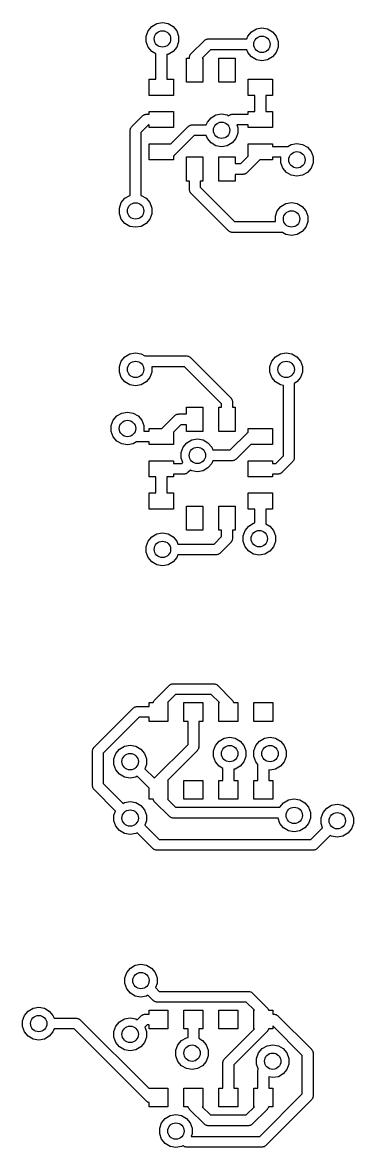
# Model space of a CAD drawing. Extents: x 80.2 to 130.9, y -109.9 to -88.9.
# Drawn here: x 80.25 to 86.4, y -109.83 to -88.89 of the extents above; entities that cross this region are included whole.
import ezdxf

# ---------------------------------------------------------------- set-up
doc = ezdxf.new("R2010")
doc.units = 0
doc.header["$MEASUREMENT"] = 0
doc.layers.add('BLACK', color=7, linetype='CONTINUOUS')

msp = doc.modelspace()

# ---------------------------------------------------------------- linework, layer by layer
at = {"layer": 'Black'}
for p, q in [((82.585, -89.047), (82.6533, -88.9656)), ((82.6533, -88.9656), (82.7454, -88.9125)), ((82.7454, -88.9125), (82.85, -88.894)), ((82.85, -88.894), (82.9546, -88.9125)), ((82.9546, -88.9125), (83.0467, -88.9656)), ((83.0467, -88.9656), (83.115, -89.047)), ((82.5487, -89.1469), (82.585, -89.047)), ((82.5487, -89.2531), (82.5487, -89.1469)), ((83.115, -89.047), (83.1513, -89.1469)), ((83.1513, -89.1469), (83.1513, -89.2531)), ((84.4157, -89.2), (84.435, -89.147)), ((84.435, -89.147), (84.5033, -89.0656)), ((84.5033, -89.0656), (84.5954, -89.0125)), ((84.5954, -89.0125), (84.7, -88.994)), ((84.7, -88.994), (84.8046, -89.0125)), ((84.8046, -89.0125), (84.8967, -89.0656)), ((84.8967, -89.0656), (84.965, -89.147)), ((84.965, -89.147), (85.0013, -89.2469)), ((82.585, -89.353), (82.5487, -89.2531)), ((82.6533, -89.4344), (82.585, -89.353)), ((83.115, -89.353), (83.0467, -89.4344)), ((83.1513, -89.2531), (83.115, -89.353)), ((83.3793, -89.4793), (83.6293, -89.2293)), ((83.7414, -89.4), (83.5864, -89.555)), ((83.6293, -89.2293), (83.6329, -89.2268)), ((83.6329, -89.2268), (83.6357, -89.2234)), ((83.6357, -89.2234), (83.647, -89.2169)), ((83.647, -89.2169), (83.6577, -89.2094)), ((83.6577, -89.2094), (83.662, -89.2082)), ((83.662, -89.2082), (83.6658, -89.206)), ((83.6658, -89.206), (83.6787, -89.2038)), ((83.6787, -89.2038), (83.6913, -89.2004)), ((83.6913, -89.2004), (83.6957, -89.2008)), ((83.6957, -89.2008), (83.7, -89.2)), ((83.7, -89.2), (84.4157, -89.2)), ((84.4157, -89.4), (83.7414, -89.4)), ((84.435, -89.453), (84.4157, -89.4)), ((85.0013, -89.3531), (84.965, -89.453)), ((85.0013, -89.2469), (85.0013, -89.3531)), ((82.73, -89.4786), (82.6533, -89.4344)), ((82.73, -89.95), (82.73, -89.4786)), ((82.9546, -89.4875), (82.93, -89.4919)), ((82.93, -89.4919), (82.93, -89.95)), ((83.0467, -89.4344), (82.9546, -89.4875)), ((83.3, -90.005), (83.3, -89.555)), ((83.3, -89.555), (83.35, -89.555)), ((83.35, -89.55), (83.3508, -89.5457)), ((83.35, -89.555), (83.35, -89.55)), ((83.3504, -89.5413), (83.3538, -89.5287)), ((83.3508, -89.5457), (83.3504, -89.5413)), ((83.3538, -89.5287), (83.356, -89.5158)), ((83.356, -89.5158), (83.3582, -89.512)), ((83.3582, -89.512), (83.3594, -89.5077)), ((83.3594, -89.5077), (83.3669, -89.497)), ((83.3669, -89.497), (83.3734, -89.4857)), ((83.3734, -89.4857), (83.3768, -89.4829)), ((83.3768, -89.4829), (83.3793, -89.4793)), ((83.5864, -89.555), (83.6, -89.555)), ((83.6, -89.555), (83.6, -90.005)), ((83.9, -90.005), (83.9, -89.555)), ((83.9, -89.555), (84.2, -89.555)), ((84.2, -89.555), (84.2, -90.005)), ((84.5033, -89.5344), (84.435, -89.453)), ((84.5954, -89.5875), (84.5033, -89.5344)), ((84.7, -89.606), (84.5954, -89.5875)), ((84.8046, -89.5875), (84.7, -89.606)), ((84.8967, -89.5344), (84.8046, -89.5875)), ((84.965, -89.453), (84.8967, -89.5344)), ((82.605, -90.25), (82.605, -89.95)), ((82.605, -89.95), (82.73, -89.95)), ((82.93, -89.95), (83.055, -89.95)), ((83.055, -89.95), (83.055, -90.25)), ((83.6, -90.005), (83.3, -90.005)), ((84.2, -90.005), (83.9, -90.005)), ((84.445, -90.25), (84.445, -89.95)), ((84.445, -89.95), (84.895, -89.95)), ((84.895, -89.95), (84.895, -90.25)), ((83.055, -90.25), (82.605, -90.25)), ((84.57, -90.25), (84.445, -90.25)), ((84.57, -90.55), (84.57, -90.25)), ((84.895, -90.25), (84.77, -90.25)), ((84.77, -90.25), (84.77, -90.55)), ((82.2793, -90.8293), (82.4793, -90.6293)), ((82.4793, -90.6293), (82.4829, -90.6268)), ((82.4829, -90.6268), (82.4857, -90.6234)), ((82.4857, -90.6234), (82.497, -90.6169)), ((82.497, -90.6169), (82.5077, -90.6094)), ((82.5077, -90.6094), (82.512, -90.6082)), ((82.512, -90.6082), (82.5158, -90.606)), ((82.5158, -90.606), (82.5287, -90.6038)), ((82.5287, -90.6038), (82.5413, -90.6004)), ((82.5413, -90.6004), (82.5457, -90.6008)), ((82.5457, -90.6008), (82.55, -90.6)), ((82.55, -90.6), (82.605, -90.6)), ((82.605, -90.6), (82.605, -90.55)), ((82.605, -90.55), (83.055, -90.55)), ((83.055, -90.55), (83.055, -90.85)), ((83.7533, -90.6656), (83.8454, -90.6125)), ((83.8454, -90.6125), (83.95, -90.594)), ((83.95, -90.594), (84.0546, -90.6125)), ((84.0546, -90.6125), (84.0813, -90.6279)), ((84.0813, -90.6279), (84.0829, -90.6268)), ((84.0829, -90.6268), (84.0857, -90.6234)), ((84.0857, -90.6234), (84.097, -90.6169)), ((84.097, -90.6169), (84.1077, -90.6094)), ((84.1077, -90.6094), (84.112, -90.6082)), ((84.112, -90.6082), (84.1158, -90.606)), ((84.1158, -90.606), (84.1287, -90.6038)), ((84.1287, -90.6038), (84.1413, -90.6004)), ((84.1413, -90.6004), (84.1457, -90.6008)), ((84.1457, -90.6008), (84.15, -90.6)), ((84.15, -90.6), (84.445, -90.6)), ((84.445, -90.6), (84.445, -90.55)), ((84.445, -90.55), (84.57, -90.55)), ((84.77, -90.55), (84.895, -90.55)), ((84.895, -90.55), (84.895, -90.85)), ((82.2538, -90.8787), (82.256, -90.8658)), ((82.256, -90.8658), (82.2582, -90.862)), ((82.2582, -90.862), (82.2594, -90.8577)), ((82.2594, -90.8577), (82.2669, -90.847)), ((82.2669, -90.847), (82.2734, -90.8357)), ((82.2734, -90.8357), (82.2768, -90.8329)), ((82.2768, -90.8329), (82.2793, -90.8293)), ((82.5914, -90.8), (82.45, -90.9414)), ((82.605, -90.8), (82.5914, -90.8)), ((82.605, -90.85), (82.605, -90.8)), ((83.055, -90.85), (82.605, -90.85)), ((83.0086, -91.15), (83.3293, -90.8293)), ((83.3293, -90.8293), (83.3329, -90.8268)), ((83.3329, -90.8268), (83.3357, -90.8234)), ((83.3357, -90.8234), (83.347, -90.8169)), ((83.347, -90.8169), (83.3577, -90.8094)), ((83.3577, -90.8094), (83.362, -90.8082)), ((83.362, -90.8082), (83.3658, -90.806)), ((83.3658, -90.806), (83.3787, -90.8038)), ((83.3787, -90.8038), (83.3913, -90.8004)), ((83.3913, -90.8004), (83.3957, -90.8008)), ((83.3957, -90.8008), (83.4, -90.8)), ((83.4, -90.8), (83.6657, -90.8)), ((83.6657, -90.8), (83.685, -90.747)), ((83.685, -90.747), (83.7533, -90.6656)), ((84.445, -90.8), (84.2343, -90.8)), ((84.2343, -90.8), (84.2513, -90.8469)), ((84.2513, -90.8469), (84.2513, -90.9531)), ((84.445, -90.85), (84.445, -90.8)), ((84.895, -90.85), (84.445, -90.85)), ((82.25, -90.9), (82.2508, -90.8957)), ((82.25, -92.1117), (82.25, -90.9)), ((82.2504, -90.8913), (82.2538, -90.8787)), ((82.2508, -90.8957), (82.2504, -90.8913)), ((82.45, -90.9414), (82.45, -92.1117)), ((83.4414, -91), (83.0707, -91.3707)), ((83.6657, -91), (83.4414, -91)), ((83.685, -91.053), (83.6657, -91)), ((83.7533, -91.1344), (83.685, -91.053)), ((84.215, -91.053), (84.1467, -91.1344)), ((84.2513, -90.9531), (84.215, -91.053)), ((82.605, -91.45), (82.605, -91.15)), ((82.605, -91.15), (83.0086, -91.15)), ((83.8454, -91.1875), (83.7533, -91.1344)), ((83.95, -91.206), (83.8454, -91.1875)), ((84.0546, -91.1875), (83.95, -91.206)), ((84.1467, -91.1344), (84.0546, -91.1875)), ((84.445, -91.3836), (84.445, -91.15)), ((84.445, -91.15), (84.895, -91.15)), ((84.895, -91.15), (84.895, -91.2)), ((84.895, -91.2), (85.1804, -91.2)), ((85.1804, -91.2), (85.2454, -91.1625)), ((85.2454, -91.1625), (85.35, -91.144)), ((85.35, -91.144), (85.4546, -91.1625)), ((85.4546, -91.1625), (85.5467, -91.2156)), ((85.5467, -91.2156), (85.615, -91.297)), ((83.055, -91.45), (82.605, -91.45)), ((83.0643, -91.3766), (83.055, -91.382)), ((83.055, -91.382), (83.055, -91.45)), ((83.0671, -91.3732), (83.0643, -91.3766)), ((83.0707, -91.3707), (83.0671, -91.3732)), ((83.3, -91.845), (83.3, -91.395)), ((83.3, -91.395), (83.6, -91.395)), ((83.6, -91.395), (83.6, -91.845)), ((83.9, -91.845), (83.9, -91.395)), ((83.9, -91.395), (84.2, -91.395)), ((84.2, -91.395), (84.2, -91.52)), ((84.3086, -91.52), (84.445, -91.3836)), ((84.6614, -91.45), (84.4207, -91.6907)), ((84.895, -91.45), (84.6614, -91.45)), ((85.0487, -91.4), (84.895, -91.4)), ((84.895, -91.4), (84.895, -91.45)), ((85.0487, -91.5031), (85.0487, -91.4)), ((85.615, -91.297), (85.6513, -91.3969)), ((85.6513, -91.3969), (85.6513, -91.5031)), ((84.2, -91.52), (84.3086, -91.52)), ((84.403, -91.7031), (84.3923, -91.7106)), ((84.4143, -91.6966), (84.403, -91.7031)), ((84.4171, -91.6932), (84.4143, -91.6966)), ((84.4207, -91.6907), (84.4171, -91.6932)), ((85.085, -91.603), (85.0487, -91.5031)), ((85.1533, -91.6844), (85.085, -91.603)), ((85.2454, -91.7375), (85.1533, -91.6844)), ((85.5467, -91.6844), (85.4546, -91.7375)), ((85.615, -91.603), (85.5467, -91.6844)), ((85.6513, -91.5031), (85.615, -91.603)), ((83.35, -91.845), (83.3, -91.845)), ((83.35, -92), (83.35, -91.845)), ((83.6, -91.845), (83.55, -91.845)), ((83.55, -91.845), (83.55, -91.9586)), ((84.2, -91.845), (83.9, -91.845)), ((84.35, -91.72), (84.2, -91.72)), ((84.2, -91.72), (84.2, -91.845)), ((84.3543, -91.7192), (84.35, -91.72)), ((84.3587, -91.7196), (84.3543, -91.7192)), ((84.3713, -91.7162), (84.3587, -91.7196)), ((84.3842, -91.714), (84.3713, -91.7162)), ((84.388, -91.7118), (84.3842, -91.714)), ((84.3923, -91.7106), (84.388, -91.7118)), ((85.35, -91.756), (85.2454, -91.7375)), ((85.4546, -91.7375), (85.35, -91.756)), ((82.1533, -92.1656), (82.2454, -92.1125)), ((82.2454, -92.1125), (82.25, -92.1117)), ((82.45, -92.1117), (82.4546, -92.1125)), ((82.4546, -92.1125), (82.5467, -92.1656)), ((83.3508, -92.0043), (83.35, -92)), ((83.3504, -92.0087), (83.3508, -92.0043)), ((83.3538, -92.0213), (83.3504, -92.0087)), ((83.356, -92.0342), (83.3538, -92.0213)), ((83.3582, -92.038), (83.356, -92.0342)), ((83.3594, -92.0423), (83.3582, -92.038)), ((83.3669, -92.053), (83.3594, -92.0423)), ((83.3734, -92.0643), (83.3669, -92.053)), ((83.3768, -92.0671), (83.3734, -92.0643)), ((83.3793, -92.0707), (83.3768, -92.0671)), ((84.0793, -92.7707), (83.3793, -92.0707)), ((83.55, -91.9586), (84.1914, -92.6)), ((82.0487, -92.3469), (82.085, -92.247)), ((82.085, -92.247), (82.1533, -92.1656)), ((82.5467, -92.1656), (82.615, -92.247)), ((82.615, -92.247), (82.6513, -92.3469)), ((84.985, -92.397), (85.0533, -92.3156)), ((85.0533, -92.3156), (85.1454, -92.2625)), ((85.1454, -92.2625), (85.25, -92.244)), ((85.25, -92.244), (85.3546, -92.2625)), ((85.3546, -92.2625), (85.4467, -92.3156)), ((85.4467, -92.3156), (85.515, -92.397)), ((82.0487, -92.4531), (82.0487, -92.3469)), ((82.085, -92.553), (82.0487, -92.4531)), ((82.6513, -92.4531), (82.615, -92.553)), ((82.6513, -92.3469), (82.6513, -92.4531)), ((84.9487, -92.4969), (84.985, -92.397)), ((84.9487, -92.6), (84.9487, -92.4969)), ((85.515, -92.397), (85.5513, -92.4969)), ((85.5513, -92.4969), (85.5513, -92.6031)), ((82.1533, -92.6344), (82.085, -92.553)), ((82.2454, -92.6875), (82.1533, -92.6344)), ((82.35, -92.706), (82.2454, -92.6875)), ((82.4546, -92.6875), (82.35, -92.706)), ((82.5467, -92.6344), (82.4546, -92.6875)), ((82.615, -92.553), (82.5467, -92.6344)), ((84.1914, -92.6), (84.9487, -92.6)), ((85.515, -92.703), (85.4467, -92.7844)), ((85.5513, -92.6031), (85.515, -92.703)), ((84.0829, -92.7732), (84.0793, -92.7707)), ((84.0857, -92.7766), (84.0829, -92.7732)), ((84.097, -92.7831), (84.0857, -92.7766)), ((84.1077, -92.7906), (84.097, -92.7831)), ((84.112, -92.7918), (84.1077, -92.7906)), ((84.1158, -92.794), (84.112, -92.7918)), ((84.1287, -92.7962), (84.1158, -92.794)), ((84.1413, -92.7996), (84.1287, -92.7962)), ((84.1457, -92.7992), (84.1413, -92.7996)), ((84.15, -92.8), (84.1457, -92.7992)), ((85.0804, -92.8), (84.15, -92.8)), ((85.1454, -92.8375), (85.0804, -92.8)), ((85.25, -92.856), (85.1454, -92.8375)), ((85.3546, -92.8375), (85.25, -92.856)), ((85.4467, -92.7844), (85.3546, -92.8375)), ((82.2454, -95.0625), (82.35, -95.044)), ((82.35, -95.044), (82.4546, -95.0625)), ((85.0454, -95.0625), (85.15, -95.044)), ((85.15, -95.044), (85.2546, -95.0625)), ((82.0487, -95.2969), (82.085, -95.197)), ((82.085, -95.197), (82.1533, -95.1156)), ((82.1533, -95.1156), (82.2454, -95.0625)), ((82.4546, -95.0625), (82.5196, -95.1)), ((82.5196, -95.1), (83.3, -95.1)), ((83.3, -95.1), (83.3043, -95.1008)), ((83.3043, -95.1008), (83.3087, -95.1004)), ((83.3087, -95.1004), (83.3213, -95.1038)), ((83.3213, -95.1038), (83.3342, -95.106)), ((83.3342, -95.106), (83.338, -95.1082)), ((83.338, -95.1082), (83.3423, -95.1094)), ((83.3423, -95.1094), (83.353, -95.1169)), ((83.353, -95.1169), (83.3643, -95.1234)), ((83.3643, -95.1234), (83.3671, -95.1268)), ((83.3671, -95.1268), (83.3707, -95.1293)), ((83.3707, -95.1293), (84.1207, -95.8793)), ((84.8487, -95.2969), (84.885, -95.197)), ((84.885, -95.197), (84.9533, -95.1156)), ((84.9533, -95.1156), (85.0454, -95.0625)), ((85.2546, -95.0625), (85.3467, -95.1156)), ((85.3467, -95.1156), (85.415, -95.197)), ((85.415, -95.197), (85.4513, -95.2969)), ((82.0487, -95.4031), (82.0487, -95.2969)), ((82.085, -95.503), (82.0487, -95.4031)), ((82.6513, -95.4031), (82.615, -95.503)), ((83.2586, -95.3), (82.6513, -95.3)), ((82.6513, -95.3), (82.6513, -95.4031)), ((83.95, -95.9914), (83.2586, -95.3)), ((84.8487, -95.4031), (84.8487, -95.2969)), ((84.885, -95.503), (84.8487, -95.4031)), ((85.4513, -95.4031), (85.415, -95.503)), ((85.4513, -95.2969), (85.4513, -95.4031)), ((82.1533, -95.5844), (82.085, -95.503)), ((82.2454, -95.6375), (82.1533, -95.5844)), ((82.35, -95.656), (82.2454, -95.6375)), ((82.4546, -95.6375), (82.35, -95.656)), ((82.5467, -95.5844), (82.4546, -95.6375)), ((82.615, -95.503), (82.5467, -95.5844)), ((84.9533, -95.5844), (84.885, -95.503)), ((85.0454, -95.6375), (84.9533, -95.5844)), ((85.1, -95.6471), (85.0454, -95.6375)), ((85.1, -96.9586), (85.1, -95.6471)), ((85.3467, -95.5844), (85.3, -95.6113)), ((85.3, -95.6113), (85.3, -97)), ((85.415, -95.503), (85.3467, -95.5844)), ((84.1207, -95.8793), (84.1232, -95.8829)), ((84.1232, -95.8829), (84.1266, -95.8857)), ((84.1266, -95.8857), (84.1331, -95.897)), ((83.3, -96.18), (83.3, -96.055)), ((83.3, -96.055), (83.6, -96.055)), ((83.6, -96.055), (83.6, -96.505)), ((83.9, -96.505), (83.9, -96.055)), ((83.9, -96.055), (83.95, -96.055)), ((83.95, -96.055), (83.95, -95.9914)), ((84.1331, -95.897), (84.1406, -95.9077)), ((84.1406, -95.9077), (84.1418, -95.912)), ((84.1418, -95.912), (84.144, -95.9158)), ((84.144, -95.9158), (84.1462, -95.9287)), ((84.1462, -95.9287), (84.1496, -95.9413)), ((84.1496, -95.9413), (84.1492, -95.9457)), ((84.1492, -95.9457), (84.15, -95.95)), ((84.15, -95.95), (84.15, -96.055)), ((84.15, -96.055), (84.2, -96.055)), ((84.2, -96.055), (84.2, -96.505)), ((81.8987, -96.3969), (81.935, -96.297)), ((81.935, -96.297), (82.0033, -96.2156)), ((82.0033, -96.2156), (82.0954, -96.1625)), ((82.0954, -96.1625), (82.2, -96.144)), ((82.2, -96.144), (82.3046, -96.1625)), ((82.3046, -96.1625), (82.3967, -96.2156)), ((82.3967, -96.2156), (82.465, -96.297)), ((82.465, -96.297), (82.5013, -96.3969)), ((82.8386, -96.45), (83.0793, -96.2093)), ((83.0793, -96.2093), (83.0829, -96.2068)), ((83.0829, -96.2068), (83.0857, -96.2034)), ((83.0857, -96.2034), (83.097, -96.1969)), ((83.097, -96.1969), (83.1077, -96.1894)), ((83.1077, -96.1894), (83.112, -96.1882)), ((83.112, -96.1882), (83.1158, -96.186)), ((83.1158, -96.186), (83.1287, -96.1838)), ((83.1287, -96.1838), (83.1413, -96.1804)), ((83.1413, -96.1804), (83.1457, -96.1808)), ((83.1457, -96.1808), (83.15, -96.18)), ((83.15, -96.18), (83.3, -96.18)), ((81.8987, -96.5031), (81.8987, -96.3969)), ((81.935, -96.603), (81.8987, -96.5031)), ((82.5013, -96.3969), (82.5013, -96.5)), ((82.5013, -96.5), (82.605, -96.5)), ((82.605, -96.5), (82.605, -96.45)), ((82.605, -96.45), (82.8386, -96.45)), ((83.1914, -96.38), (83.055, -96.5164)), ((83.055, -96.5164), (83.055, -96.75)), ((83.3, -96.38), (83.1914, -96.38)), ((83.3, -96.505), (83.3, -96.38)), ((83.6, -96.505), (83.3, -96.505)), ((84.2, -96.505), (83.9, -96.505)), ((84.4357, -96.5234), (84.445, -96.518)), ((84.445, -96.518), (84.445, -96.45)), ((84.445, -96.45), (84.895, -96.45)), ((84.895, -96.45), (84.895, -96.75)), ((82.0033, -96.6844), (81.935, -96.603)), ((82.0954, -96.7375), (82.0033, -96.6844)), ((82.3696, -96.7), (82.3046, -96.7375)), ((82.605, -96.7), (82.3696, -96.7)), ((82.605, -96.75), (82.605, -96.7)), ((83.235, -96.797), (83.3033, -96.7156)), ((83.3033, -96.7156), (83.3954, -96.6625)), ((83.3954, -96.6625), (83.5, -96.644)), ((83.5, -96.644), (83.6046, -96.6625)), ((83.6046, -96.6625), (83.6967, -96.7156)), ((83.6967, -96.7156), (83.765, -96.797)), ((84.1086, -96.85), (84.4293, -96.5293)), ((84.4293, -96.5293), (84.4329, -96.5268)), ((84.4329, -96.5268), (84.4357, -96.5234)), ((82.2, -96.756), (82.0954, -96.7375)), ((82.3046, -96.7375), (82.2, -96.756)), ((83.055, -96.75), (82.605, -96.75)), ((83.1987, -96.8969), (83.235, -96.797)), ((83.1987, -97.0031), (83.1987, -96.8969)), ((83.765, -96.797), (83.7843, -96.85)), ((83.7843, -96.85), (84.1086, -96.85)), ((84.4914, -96.75), (84.2207, -97.0207)), ((84.895, -96.75), (84.4914, -96.75)), ((82.605, -97.35), (82.605, -97.05)), ((82.605, -97.05), (83.055, -97.05)), ((83.055, -97.05), (83.055, -97.1)), ((83.055, -97.1), (83.2086, -97.1)), ((83.2272, -97.0814), (83.1987, -97.0031)), ((83.2086, -97.1), (83.2272, -97.0814)), ((83.765, -97.103), (83.6967, -97.1844)), ((83.7843, -97.05), (83.765, -97.103)), ((84.15, -97.05), (83.7843, -97.05)), ((84.1543, -97.0492), (84.15, -97.05)), ((84.1587, -97.0496), (84.1543, -97.0492)), ((84.1713, -97.0462), (84.1587, -97.0496)), ((84.1842, -97.044), (84.1713, -97.0462)), ((84.188, -97.0418), (84.1842, -97.044)), ((84.1923, -97.0406), (84.188, -97.0418)), ((84.203, -97.0331), (84.1923, -97.0406)), ((84.2143, -97.0266), (84.203, -97.0331)), ((84.2171, -97.0232), (84.2143, -97.0266)), ((84.2207, -97.0207), (84.2171, -97.0232)), ((84.445, -97.35), (84.445, -97.05)), ((84.445, -97.05), (84.895, -97.05)), ((84.895, -97.05), (84.895, -97.1)), ((84.895, -97.1), (84.9586, -97.1)), ((84.9586, -97.1), (85.1, -96.9586)), ((85.2707, -97.0707), (85.0707, -97.2707)), ((85.2732, -97.0671), (85.2707, -97.0707)), ((85.2766, -97.0643), (85.2732, -97.0671)), ((85.2831, -97.053), (85.2766, -97.0643)), ((85.2906, -97.0423), (85.2831, -97.053)), ((85.2918, -97.038), (85.2906, -97.0423)), ((85.294, -97.0342), (85.2918, -97.038)), ((85.2962, -97.0213), (85.294, -97.0342)), ((85.2996, -97.0087), (85.2962, -97.0213)), ((85.3, -97), (85.2992, -97.0043)), ((85.2992, -97.0043), (85.2996, -97.0087)), ((82.73, -97.35), (82.605, -97.35)), ((82.73, -97.65), (82.73, -97.35)), ((83.055, -97.35), (82.93, -97.35)), ((82.93, -97.35), (82.93, -97.65)), ((83.25, -97.3), (83.055, -97.3)), ((83.055, -97.3), (83.055, -97.35)), ((83.2543, -97.2992), (83.25, -97.3)), ((83.2587, -97.2996), (83.2543, -97.2992)), ((83.2713, -97.2962), (83.2587, -97.2996)), ((83.2842, -97.294), (83.2713, -97.2962)), ((83.288, -97.2918), (83.2842, -97.294)), ((83.2923, -97.2906), (83.288, -97.2918)), ((83.303, -97.2831), (83.2923, -97.2906)), ((83.3143, -97.2766), (83.303, -97.2831)), ((83.3171, -97.2732), (83.3143, -97.2766)), ((83.3207, -97.2707), (83.3171, -97.2732)), ((83.3691, -97.2223), (83.3207, -97.2707)), ((83.3954, -97.2375), (83.3691, -97.2223)), ((83.5, -97.256), (83.3954, -97.2375)), ((83.6046, -97.2375), (83.5, -97.256)), ((83.6967, -97.1844), (83.6046, -97.2375)), ((84.895, -97.35), (84.445, -97.35)), ((85, -97.3), (84.895, -97.3)), ((84.895, -97.3), (84.895, -97.35)), ((85.0043, -97.2992), (85, -97.3)), ((85.0087, -97.2996), (85.0043, -97.2992)), ((85.0213, -97.2962), (85.0087, -97.2996)), ((85.0342, -97.294), (85.0213, -97.2962)), ((85.038, -97.2918), (85.0342, -97.294)), ((85.0423, -97.2906), (85.038, -97.2918)), ((85.053, -97.2831), (85.0423, -97.2906)), ((85.0643, -97.2766), (85.053, -97.2831)), ((85.0671, -97.2732), (85.0643, -97.2766)), ((85.0707, -97.2707), (85.0671, -97.2732)), ((82.605, -97.95), (82.605, -97.65)), ((82.605, -97.65), (82.73, -97.65)), ((82.93, -97.65), (83.055, -97.65)), ((83.055, -97.65), (83.055, -97.95)), ((84.445, -97.95), (84.445, -97.65)), ((84.445, -97.65), (84.895, -97.65)), ((84.895, -97.65), (84.895, -97.95)), ((83.055, -97.95), (82.605, -97.95)), ((83.3, -98.345), (83.3, -97.895)), ((83.3, -97.895), (83.6, -97.895)), ((83.6, -97.895), (83.6, -98.345)), ((83.9, -98.345), (83.9, -97.895)), ((83.9, -97.895), (84.2, -97.895)), ((84.2, -97.895), (84.2, -98.345)), ((84.57, -97.95), (84.445, -97.95)), ((84.57, -98.2081), (84.57, -97.95)), ((84.895, -97.95), (84.77, -97.95)), ((84.77, -97.95), (84.77, -98.2214)), ((82.7454, -98.4125), (82.85, -98.394)), ((82.85, -98.394), (82.9546, -98.4125)), ((83.6, -98.345), (83.3, -98.345)), ((83.95, -98.345), (83.9, -98.345)), ((83.95, -98.4586), (83.95, -98.345)), ((84.2, -98.345), (84.15, -98.345)), ((84.15, -98.345), (84.15, -98.5)), ((84.3487, -98.4469), (84.385, -98.347)), ((84.385, -98.347), (84.4533, -98.2656)), ((84.4533, -98.2656), (84.5454, -98.2125)), ((84.5454, -98.2125), (84.57, -98.2081)), ((84.77, -98.2214), (84.8467, -98.2656)), ((84.8467, -98.2656), (84.915, -98.347)), ((84.915, -98.347), (84.9513, -98.4469)), ((82.5487, -98.6469), (82.585, -98.547)), ((82.585, -98.547), (82.6533, -98.4656)), ((82.6533, -98.4656), (82.7454, -98.4125)), ((82.9546, -98.4125), (83.0467, -98.4656)), ((83.0467, -98.4656), (83.115, -98.547)), ((83.115, -98.547), (83.1343, -98.6)), ((83.1343, -98.6), (83.8086, -98.6)), ((83.8086, -98.6), (83.95, -98.4586)), ((84.1207, -98.5707), (83.9207, -98.7707)), ((84.1232, -98.5671), (84.1207, -98.5707)), ((84.1266, -98.5643), (84.1232, -98.5671)), ((84.1331, -98.553), (84.1266, -98.5643)), ((84.1406, -98.5423), (84.1331, -98.553)), ((84.1418, -98.538), (84.1406, -98.5423)), ((84.144, -98.5342), (84.1418, -98.538)), ((84.1462, -98.5213), (84.144, -98.5342)), ((84.1496, -98.5087), (84.1462, -98.5213)), ((84.15, -98.5), (84.1492, -98.5043)), ((84.1492, -98.5043), (84.1496, -98.5087)), ((84.3487, -98.5531), (84.3487, -98.4469)), ((84.385, -98.653), (84.3487, -98.5531)), ((84.9513, -98.5531), (84.915, -98.653)), ((84.9513, -98.4469), (84.9513, -98.5531)), ((82.5487, -98.7531), (82.5487, -98.6469)), ((82.585, -98.853), (82.5487, -98.7531)), ((83.1343, -98.8), (83.115, -98.853)), ((83.85, -98.8), (83.1343, -98.8)), ((83.8543, -98.7992), (83.85, -98.8)), ((83.8587, -98.7996), (83.8543, -98.7992)), ((83.8713, -98.7962), (83.8587, -98.7996)), ((83.8842, -98.794), (83.8713, -98.7962)), ((83.888, -98.7918), (83.8842, -98.794)), ((83.8923, -98.7906), (83.888, -98.7918)), ((83.903, -98.7831), (83.8923, -98.7906)), ((83.9143, -98.7766), (83.903, -98.7831)), ((83.9171, -98.7732), (83.9143, -98.7766)), ((83.9207, -98.7707), (83.9171, -98.7732)), ((84.4533, -98.7344), (84.385, -98.653)), ((84.5454, -98.7875), (84.4533, -98.7344)), ((84.65, -98.806), (84.5454, -98.7875)), ((84.7546, -98.7875), (84.65, -98.806)), ((84.8467, -98.7344), (84.7546, -98.7875)), ((84.915, -98.653), (84.8467, -98.7344)), ((82.6533, -98.9344), (82.585, -98.853)), ((82.7454, -98.9875), (82.6533, -98.9344)), ((82.85, -99.006), (82.7454, -98.9875)), ((82.9546, -98.9875), (82.85, -99.006)), ((83.0467, -98.9344), (82.9546, -98.9875)), ((83.115, -98.853), (83.0467, -98.9344)), ((82.7043, -101.504), (82.9793, -101.229)), ((82.9793, -101.229), (82.9829, -101.227)), ((82.9829, -101.227), (82.9857, -101.223)), ((82.9857, -101.223), (82.997, -101.217)), ((82.997, -101.217), (83.0077, -101.209)), ((83.0077, -101.209), (83.012, -101.208)), ((83.012, -101.208), (83.0158, -101.206)), ((83.0158, -101.206), (83.0287, -101.204)), ((83.0287, -101.204), (83.0413, -101.2)), ((83.0413, -101.2), (83.0457, -101.201)), ((83.0457, -101.201), (83.05, -101.2)), ((83.05, -101.2), (83.8, -101.2)), ((83.8, -101.2), (83.8043, -101.201)), ((83.8043, -101.201), (83.8087, -101.2)), ((83.8087, -101.2), (83.8213, -101.204)), ((83.8213, -101.204), (83.8342, -101.206)), ((83.8342, -101.206), (83.838, -101.208)), ((83.838, -101.208), (83.8423, -101.209)), ((83.8423, -101.209), (83.853, -101.217)), ((83.853, -101.217), (83.8643, -101.223)), ((83.8643, -101.223), (83.8671, -101.227)), ((83.8671, -101.227), (83.8707, -101.229)), ((83.8707, -101.229), (84.1457, -101.504)), ((82.6794, -101.55), (82.681, -101.541)), ((82.681, -101.541), (82.6832, -101.537)), ((82.6832, -101.537), (82.6844, -101.533)), ((82.6844, -101.533), (82.6919, -101.522)), ((82.6919, -101.522), (82.6984, -101.511)), ((82.6984, -101.511), (82.7018, -101.508)), ((82.7018, -101.508), (82.7043, -101.504)), ((83.0914, -101.4), (82.9414, -101.55)), ((83.7586, -101.4), (83.0914, -101.4)), ((83.9086, -101.55), (83.7586, -101.4)), ((84.1457, -101.504), (84.1482, -101.508)), ((84.1482, -101.508), (84.1516, -101.511)), ((84.1516, -101.511), (84.1581, -101.522)), ((84.1581, -101.522), (84.1656, -101.533)), ((84.1656, -101.533), (84.1668, -101.537)), ((84.1668, -101.537), (84.169, -101.541)), ((84.169, -101.541), (84.1706, -101.55)), ((81.5793, -102.379), (82.3043, -101.654)), ((82.3043, -101.654), (82.3079, -101.652)), ((82.3079, -101.652), (82.3107, -101.648)), ((82.3107, -101.648), (82.322, -101.642)), ((82.322, -101.642), (82.3327, -101.634)), ((82.3327, -101.634), (82.337, -101.633)), ((82.337, -101.633), (82.3408, -101.631)), ((82.3408, -101.631), (82.3537, -101.629)), ((82.3537, -101.629), (82.3663, -101.625)), ((82.3663, -101.625), (82.3707, -101.626)), ((82.3707, -101.626), (82.375, -101.625)), ((82.375, -101.625), (82.6, -101.625)), ((82.6, -101.625), (82.6, -101.55)), ((82.6, -101.55), (82.6794, -101.55)), ((82.9414, -101.55), (82.95, -101.55)), ((82.95, -101.55), (82.95, -101.9)), ((83.25, -101.9), (83.25, -101.55)), ((83.25, -101.55), (83.6, -101.55)), ((83.6, -101.55), (83.6, -101.9)), ((83.9, -101.9), (83.9, -101.55)), ((83.9, -101.55), (83.9086, -101.55)), ((84.1706, -101.55), (84.25, -101.55)), ((84.25, -101.55), (84.25, -101.9)), ((84.55, -101.9), (84.55, -101.55)), ((84.55, -101.55), (84.9, -101.55)), ((84.9, -101.55), (84.9, -101.9)), ((82.4164, -101.825), (81.75, -102.491)), ((82.6, -101.825), (82.4164, -101.825)), ((82.6, -101.9), (82.6, -101.825)), ((82.95, -101.9), (82.6, -101.9)), ((83.325, -101.9), (83.25, -101.9)), ((83.325, -102.334), (83.325, -101.9)), ((83.6, -101.9), (83.525, -101.9)), ((83.525, -101.9), (83.525, -102.375)), ((84.25, -101.9), (83.9, -101.9)), ((84.9, -101.9), (84.55, -101.9)), ((81.5768, -102.383), (81.5793, -102.379)), ((82.0533, -102.416), (82.1454, -102.362)), ((82.1454, -102.362), (82.25, -102.344)), ((82.25, -102.344), (82.3546, -102.362)), ((82.3546, -102.362), (82.4467, -102.416)), ((82.7043, -102.954), (83.325, -102.334)), ((83.525, -102.375), (83.5242, -102.379)), ((83.5242, -102.379), (83.5246, -102.384)), ((83.7987, -102.447), (83.835, -102.347)), ((83.835, -102.347), (83.9033, -102.266)), ((83.9033, -102.266), (83.9954, -102.212)), ((83.9954, -102.212), (84.1, -102.194)), ((84.1, -102.194), (84.2046, -102.212)), ((84.2046, -102.212), (84.2967, -102.266)), ((84.2967, -102.266), (84.365, -102.347)), ((84.365, -102.347), (84.4013, -102.447)), ((84.5487, -102.447), (84.585, -102.347)), ((84.585, -102.347), (84.6533, -102.266)), ((84.6533, -102.266), (84.7454, -102.212)), ((84.7454, -102.212), (84.85, -102.194)), ((84.85, -102.194), (84.9546, -102.212)), ((84.9546, -102.212), (85.0467, -102.266)), ((85.0467, -102.266), (85.115, -102.347)), ((85.115, -102.347), (85.1513, -102.447)), ((81.55, -102.45), (81.5508, -102.446)), ((81.55, -103.1), (81.55, -102.45)), ((81.5504, -102.441), (81.5538, -102.429)), ((81.5508, -102.446), (81.5504, -102.441)), ((81.5538, -102.429), (81.556, -102.416)), ((81.556, -102.416), (81.5582, -102.412)), ((81.5582, -102.412), (81.5594, -102.408)), ((81.5594, -102.408), (81.5669, -102.397)), ((81.5669, -102.397), (81.5734, -102.386)), ((81.5734, -102.386), (81.5768, -102.383)), ((81.75, -102.491), (81.75, -103.059)), ((81.9487, -102.597), (81.985, -102.497)), ((81.985, -102.497), (82.0533, -102.416)), ((82.4467, -102.416), (82.515, -102.497)), ((82.515, -102.497), (82.5513, -102.597)), ((83.4957, -102.446), (82.9414, -103)), ((83.4982, -102.442), (83.4957, -102.446)), ((83.5016, -102.439), (83.4982, -102.442)), ((83.5081, -102.428), (83.5016, -102.439)), ((83.5156, -102.417), (83.5081, -102.428)), ((83.5168, -102.413), (83.5156, -102.417)), ((83.519, -102.409), (83.5168, -102.413)), ((83.5212, -102.396), (83.519, -102.409)), ((83.5246, -102.384), (83.5212, -102.396)), ((83.7987, -102.553), (83.7987, -102.447)), ((83.835, -102.653), (83.7987, -102.553)), ((84.4013, -102.553), (84.365, -102.653)), ((84.4013, -102.447), (84.4013, -102.553)), ((84.5487, -102.553), (84.5487, -102.447)), ((84.585, -102.653), (84.5487, -102.553)), ((85.1513, -102.553), (85.115, -102.653)), ((85.1513, -102.447), (85.1513, -102.553)), ((81.9487, -102.703), (81.9487, -102.597)), ((81.985, -102.803), (81.9487, -102.703)), ((82.5513, -102.703), (82.5228, -102.781)), ((82.5228, -102.781), (82.7004, -102.959)), ((82.5513, -102.597), (82.5513, -102.703)), ((83.9033, -102.734), (83.835, -102.653)), ((83.975, -102.776), (83.9033, -102.734)), ((83.975, -103), (83.975, -102.776)), ((84.2046, -102.788), (84.175, -102.793)), ((84.175, -102.793), (84.175, -103)), ((84.2967, -102.734), (84.2046, -102.788)), ((84.365, -102.653), (84.2967, -102.734)), ((84.625, -102.701), (84.585, -102.653)), ((84.625, -103), (84.625, -102.701)), ((84.9546, -102.788), (84.85, -102.806)), ((85.0467, -102.734), (84.9546, -102.788)), ((85.115, -102.653), (85.0467, -102.734)), ((82.0533, -102.884), (81.985, -102.803)), ((82.1454, -102.938), (82.0533, -102.884)), ((82.25, -102.956), (82.1454, -102.938)), ((82.3546, -102.938), (82.25, -102.956)), ((82.3809, -102.922), (82.3546, -102.938)), ((82.6, -103.141), (82.3809, -102.922)), ((82.7004, -102.959), (82.7018, -102.958)), ((82.7018, -102.958), (82.7043, -102.954)), ((82.9414, -103), (82.95, -103)), ((82.95, -103), (82.95, -103.35)), ((83.25, -103.35), (83.25, -103)), ((83.25, -103), (83.6, -103)), ((83.6, -103), (83.6, -103.35)), ((83.9, -103.35), (83.9, -103)), ((83.9, -103), (83.975, -103)), ((84.175, -103), (84.25, -103)), ((84.25, -103), (84.25, -103.35)), ((84.55, -103.35), (84.55, -103)), ((84.55, -103), (84.625, -103)), ((84.85, -102.806), (84.825, -102.802)), ((84.825, -102.802), (84.825, -103)), ((84.825, -103), (84.9, -103)), ((84.9, -103), (84.9, -103.35)), ((81.5508, -103.104), (81.55, -103.1)), ((81.5504, -103.109), (81.5508, -103.104)), ((81.5538, -103.121), (81.5504, -103.109)), ((81.556, -103.134), (81.5538, -103.121)), ((81.5582, -103.138), (81.556, -103.134)), ((81.5594, -103.142), (81.5582, -103.138)), ((81.5669, -103.153), (81.5594, -103.142)), ((81.5734, -103.164), (81.5669, -103.153)), ((81.5768, -103.167), (81.5734, -103.164)), ((81.5793, -103.171), (81.5768, -103.167)), ((81.9772, -103.569), (81.5793, -103.171)), ((81.75, -103.059), (82.1191, -103.428)), ((82.6, -103.35), (82.6, -103.141)), ((82.1191, -103.428), (82.1454, -103.412)), ((82.1454, -103.412), (82.25, -103.394)), ((82.25, -103.394), (82.3546, -103.412)), ((82.3546, -103.412), (82.4467, -103.466)), ((82.6794, -103.35), (82.6, -103.35)), ((82.681, -103.359), (82.6794, -103.35)), ((82.6832, -103.363), (82.681, -103.359)), ((82.6844, -103.367), (82.6832, -103.363)), ((82.6919, -103.378), (82.6844, -103.367)), ((82.6984, -103.389), (82.6919, -103.378)), ((82.7018, -103.392), (82.6984, -103.389)), ((82.7043, -103.396), (82.7018, -103.392)), ((82.9793, -103.671), (82.7043, -103.396)), ((82.95, -103.35), (82.9414, -103.35)), ((82.9414, -103.35), (83.0914, -103.5)), ((83.6, -103.35), (83.25, -103.35)), ((84.25, -103.35), (83.9, -103.35)), ((84.9, -103.35), (84.55, -103.35)), ((85.035, -103.497), (85.1033, -103.416)), ((85.1033, -103.416), (85.1954, -103.362)), ((85.1954, -103.362), (85.3, -103.344)), ((85.3, -103.344), (85.4046, -103.362)), ((85.4046, -103.362), (85.4967, -103.416)), ((85.4967, -103.416), (85.565, -103.497)), ((81.9487, -103.647), (81.9772, -103.569)), ((82.4467, -103.466), (82.515, -103.547)), ((82.515, -103.547), (82.5513, -103.647)), ((83.0914, -103.5), (85.0339, -103.5)), ((85.0339, -103.5), (85.035, -103.497)), ((85.565, -103.497), (85.6013, -103.597)), ((85.6013, -103.597), (85.6013, -103.703)), ((85.7987, -103.697), (85.835, -103.597)), ((85.835, -103.597), (85.9033, -103.516)), ((85.9033, -103.516), (85.9954, -103.462)), ((85.9954, -103.462), (86.1, -103.444)), ((86.1, -103.444), (86.2046, -103.462)), ((86.2046, -103.462), (86.2967, -103.516)), ((86.2967, -103.516), (86.365, -103.597)), ((86.365, -103.597), (86.4013, -103.697)), ((81.9487, -103.753), (81.9487, -103.647)), ((81.985, -103.853), (81.9487, -103.753)), ((82.5513, -103.753), (82.5228, -103.831)), ((82.5228, -103.831), (82.7914, -104.1)), ((82.5513, -103.647), (82.5513, -103.753)), ((82.9829, -103.673), (82.9793, -103.671)), ((82.9857, -103.677), (82.9829, -103.673)), ((82.997, -103.683), (82.9857, -103.677)), ((83.0077, -103.691), (82.997, -103.683)), ((83.012, -103.692), (83.0077, -103.691)), ((83.0158, -103.694), (83.012, -103.692)), ((83.0287, -103.696), (83.0158, -103.694)), ((83.0413, -103.7), (83.0287, -103.696)), ((83.0457, -103.699), (83.0413, -103.7)), ((83.05, -103.7), (83.0457, -103.699)), ((84.9987, -103.7), (83.05, -103.7)), ((84.9987, -103.703), (84.9987, -103.7)), ((85.035, -103.803), (84.9987, -103.703)), ((85.1033, -103.884), (85.035, -103.803)), ((85.565, -103.803), (85.4967, -103.884)), ((85.6013, -103.703), (85.565, -103.803)), ((85.7987, -103.803), (85.7987, -103.697)), ((85.8272, -103.881), (85.7987, -103.803)), ((86.4013, -103.803), (86.365, -103.903)), ((86.4013, -103.697), (86.4013, -103.803)), ((82.0533, -103.934), (81.985, -103.853)), ((82.1454, -103.988), (82.0533, -103.934)), ((82.25, -104.006), (82.1454, -103.988)), ((82.3546, -103.988), (82.25, -104.006)), ((82.3809, -103.972), (82.3546, -103.988)), ((82.6793, -104.271), (82.3809, -103.972)), ((85.1954, -103.938), (85.1033, -103.884)), ((85.3, -103.956), (85.1954, -103.938)), ((85.4046, -103.938), (85.3, -103.956)), ((85.4967, -103.884), (85.4046, -103.938)), ((85.6086, -104.1), (85.8272, -103.881)), ((85.9691, -104.022), (85.7207, -104.271)), ((85.9954, -104.038), (85.9691, -104.022)), ((86.1, -104.056), (85.9954, -104.038)), ((86.2046, -104.038), (86.1, -104.056)), ((86.2967, -103.984), (86.2046, -104.038)), ((86.365, -103.903), (86.2967, -103.984)), ((82.7914, -104.1), (85.6086, -104.1)), ((82.6829, -104.273), (82.6793, -104.271)), ((82.6857, -104.277), (82.6829, -104.273)), ((82.697, -104.283), (82.6857, -104.277)), ((82.7077, -104.291), (82.697, -104.283)), ((82.712, -104.292), (82.7077, -104.291)), ((82.7158, -104.294), (82.712, -104.292)), ((82.7287, -104.296), (82.7158, -104.294)), ((82.7413, -104.3), (82.7287, -104.296)), ((82.7457, -104.299), (82.7413, -104.3)), ((82.75, -104.3), (82.7457, -104.299)), ((85.65, -104.3), (82.75, -104.3)), ((85.6543, -104.299), (85.65, -104.3)), ((85.6587, -104.3), (85.6543, -104.299)), ((85.6713, -104.296), (85.6587, -104.3)), ((85.6842, -104.294), (85.6713, -104.296)), ((85.688, -104.292), (85.6842, -104.294)), ((85.6923, -104.291), (85.688, -104.292)), ((85.703, -104.283), (85.6923, -104.291)), ((85.7143, -104.277), (85.703, -104.283)), ((85.7171, -104.273), (85.7143, -104.277)), ((85.7207, -104.271), (85.7171, -104.273)), ((82.185, -106.572), (82.2533, -106.491)), ((82.2533, -106.491), (82.3454, -106.437)), ((82.3454, -106.437), (82.45, -106.419)), ((82.45, -106.419), (82.5546, -106.437)), ((82.5546, -106.437), (82.6467, -106.491)), ((82.6467, -106.491), (82.715, -106.572)), ((82.1487, -106.672), (82.185, -106.572)), ((82.1487, -106.778), (82.1487, -106.672)), ((82.185, -106.878), (82.1487, -106.778)), ((82.715, -106.572), (82.7513, -106.672)), ((82.7513, -106.778), (82.7228, -106.856)), ((82.7513, -106.672), (82.7513, -106.778)), ((82.2533, -106.959), (82.185, -106.878)), ((82.3454, -107.013), (82.2533, -106.959)), ((82.7228, -106.856), (82.7914, -106.925)), ((82.7914, -106.925), (84.45, -106.925)), ((84.45, -106.925), (84.4543, -106.926)), ((84.4543, -106.926), (84.4587, -106.925)), ((84.4587, -106.925), (84.4713, -106.929)), ((84.4713, -106.929), (84.4842, -106.931)), ((84.4842, -106.931), (84.488, -106.933)), ((84.488, -106.933), (84.4923, -106.934)), ((84.4923, -106.934), (84.503, -106.942)), ((84.503, -106.942), (84.5143, -106.948)), ((84.5143, -106.948), (84.5171, -106.952)), ((84.5171, -106.952), (84.5207, -106.954)), ((84.5207, -106.954), (84.7957, -107.229)), ((82.45, -107.031), (82.3454, -107.013)), ((82.5546, -107.013), (82.45, -107.031)), ((82.5809, -106.997), (82.5546, -107.013)), ((82.6793, -107.096), (82.5809, -106.997)), ((82.6829, -107.098), (82.6793, -107.096)), ((82.6857, -107.102), (82.6829, -107.098)), ((82.697, -107.108), (82.6857, -107.102)), ((82.7077, -107.116), (82.697, -107.108)), ((82.712, -107.117), (82.7077, -107.116)), ((82.7158, -107.119), (82.712, -107.117)), ((82.7287, -107.121), (82.7158, -107.119)), ((82.7413, -107.125), (82.7287, -107.121)), ((82.7457, -107.124), (82.7413, -107.125)), ((82.75, -107.125), (82.7457, -107.124)), ((84.4086, -107.125), (82.75, -107.125)), ((84.5586, -107.275), (84.4086, -107.125)), ((80.2487, -107.472), (80.285, -107.372)), ((80.285, -107.372), (80.3533, -107.291)), ((80.3533, -107.291), (80.4454, -107.237)), ((80.4454, -107.237), (80.55, -107.219)), ((80.55, -107.219), (80.6546, -107.237)), ((80.6546, -107.237), (80.7467, -107.291)), ((80.7467, -107.291), (80.815, -107.372)), ((80.815, -107.372), (80.8343, -107.425)), ((82.3809, -107.453), (82.4543, -107.379)), ((82.4543, -107.379), (82.4579, -107.377)), ((82.4579, -107.377), (82.4607, -107.373)), ((82.4607, -107.373), (82.472, -107.367)), ((82.472, -107.367), (82.4827, -107.359)), ((82.4827, -107.359), (82.487, -107.358)), ((82.487, -107.358), (82.4908, -107.356)), ((82.4908, -107.356), (82.5037, -107.354)), ((82.5037, -107.354), (82.5163, -107.35)), ((82.5163, -107.35), (82.5207, -107.351)), ((82.5207, -107.351), (82.525, -107.35)), ((82.525, -107.35), (82.6, -107.35)), ((82.6, -107.35), (82.6, -107.275)), ((82.6, -107.275), (82.95, -107.275)), ((82.95, -107.275), (82.95, -107.625)), ((83.25, -107.625), (83.25, -107.275)), ((83.25, -107.275), (83.6, -107.275)), ((83.6, -107.275), (83.6, -107.625)), ((83.9, -107.625), (83.9, -107.275)), ((83.9, -107.275), (84.25, -107.275)), ((84.25, -107.275), (84.25, -107.625)), ((84.55, -107.625), (84.55, -107.275)), ((84.55, -107.275), (84.5586, -107.275)), ((84.7957, -107.229), (84.7982, -107.233)), ((84.7982, -107.233), (84.8016, -107.236)), ((84.8016, -107.236), (84.8081, -107.247)), ((84.8081, -107.247), (84.8156, -107.258)), ((84.8156, -107.258), (84.8168, -107.262)), ((84.8168, -107.262), (84.819, -107.266)), ((84.819, -107.266), (84.8206, -107.275)), ((84.8206, -107.275), (84.9, -107.275)), ((84.9, -107.275), (84.9, -107.35)), ((84.9, -107.35), (84.925, -107.35)), ((84.925, -107.35), (84.9293, -107.351)), ((84.9293, -107.351), (84.9337, -107.35)), ((84.9337, -107.35), (84.9463, -107.354)), ((84.9463, -107.354), (84.9592, -107.356)), ((84.9592, -107.356), (84.963, -107.358)), ((84.963, -107.358), (84.9673, -107.359)), ((84.9673, -107.359), (84.978, -107.367)), ((84.978, -107.367), (84.9893, -107.373)), ((84.9893, -107.373), (84.9921, -107.377)), ((84.9921, -107.377), (84.9957, -107.379)), ((84.9957, -107.379), (85.6207, -108.004)), ((80.2487, -107.578), (80.2487, -107.472)), ((80.285, -107.678), (80.2487, -107.578)), ((80.8343, -107.425), (81.25, -107.425)), ((81.25, -107.425), (81.2543, -107.426)), ((81.2543, -107.426), (81.2587, -107.425)), ((81.2587, -107.425), (81.2713, -107.429)), ((81.2713, -107.429), (81.2842, -107.431)), ((81.2842, -107.431), (81.288, -107.433)), ((81.288, -107.433), (81.2923, -107.434)), ((81.2923, -107.434), (81.303, -107.442)), ((81.303, -107.442), (81.3143, -107.448)), ((81.3143, -107.448), (81.3171, -107.452)), ((81.3171, -107.452), (81.3207, -107.454)), ((81.3207, -107.454), (82.6, -108.734)), ((81.9487, -107.672), (81.985, -107.572)), ((81.985, -107.572), (82.0533, -107.491)), ((82.0533, -107.491), (82.1454, -107.437)), ((82.1454, -107.437), (82.25, -107.419)), ((82.25, -107.419), (82.3546, -107.437)), ((82.3546, -107.437), (82.3809, -107.453)), ((82.5664, -107.55), (82.5228, -107.594)), ((82.5228, -107.594), (82.5513, -107.672)), ((82.6, -107.55), (82.5664, -107.55)), ((82.6, -107.625), (82.6, -107.55)), ((85.45, -108.116), (84.9, -107.566)), ((84.9, -107.566), (84.9, -107.625)), ((80.3533, -107.759), (80.285, -107.678)), ((80.4454, -107.813), (80.3533, -107.759)), ((80.55, -107.831), (80.4454, -107.813)), ((80.6546, -107.813), (80.55, -107.831)), ((80.7467, -107.759), (80.6546, -107.813)), ((80.815, -107.678), (80.7467, -107.759)), ((80.8343, -107.625), (80.815, -107.678)), ((81.2086, -107.625), (80.8343, -107.625)), ((82.5543, -108.971), (81.2086, -107.625)), ((81.9487, -107.778), (81.9487, -107.672)), ((81.985, -107.878), (81.9487, -107.778)), ((82.5513, -107.778), (82.515, -107.878)), ((82.5513, -107.672), (82.5513, -107.778)), ((82.95, -107.625), (82.6, -107.625)), ((83.2033, -107.841), (83.2954, -107.787)), ((83.325, -107.625), (83.25, -107.625)), ((83.2954, -107.787), (83.325, -107.782)), ((83.325, -107.782), (83.325, -107.625)), ((83.6, -107.625), (83.525, -107.625)), ((83.525, -107.625), (83.525, -107.799)), ((83.525, -107.799), (83.5967, -107.841)), ((84.25, -107.625), (83.9, -107.625)), ((84.0043, -108.179), (84.5586, -107.625)), ((84.7957, -107.671), (84.175, -108.291)), ((84.5586, -107.625), (84.55, -107.625)), ((84.7982, -107.667), (84.7957, -107.671)), ((84.8016, -107.664), (84.7982, -107.667)), ((84.8081, -107.653), (84.8016, -107.664)), ((84.8156, -107.642), (84.8081, -107.653)), ((84.8168, -107.638), (84.8156, -107.642)), ((84.819, -107.634), (84.8168, -107.638)), ((84.8206, -107.625), (84.819, -107.634)), ((84.9, -107.625), (84.8206, -107.625)), ((82.0533, -107.959), (81.985, -107.878)), ((82.1454, -108.013), (82.0533, -107.959)), ((82.25, -108.031), (82.1454, -108.013)), ((82.3546, -108.013), (82.25, -108.031)), ((82.4467, -107.959), (82.3546, -108.013)), ((82.515, -107.878), (82.4467, -107.959)), ((83.0987, -108.022), (83.135, -107.922)), ((83.0987, -108.128), (83.0987, -108.022)), ((83.135, -107.922), (83.2033, -107.841)), ((83.5967, -107.841), (83.665, -107.922)), ((83.665, -107.922), (83.7013, -108.022)), ((83.7013, -108.022), (83.7013, -108.128)), ((84.635, -108.072), (84.7033, -107.991)), ((84.7033, -107.991), (84.7954, -107.937)), ((84.7954, -107.937), (84.9, -107.919)), ((84.9, -107.919), (85.0046, -107.937)), ((85.0046, -107.937), (85.0967, -107.991)), ((85.0967, -107.991), (85.165, -108.072)), ((85.6207, -108.004), (85.6232, -108.008)), ((85.6232, -108.008), (85.6266, -108.011)), ((85.6266, -108.011), (85.6331, -108.022)), ((85.6331, -108.022), (85.6406, -108.033)), ((85.6406, -108.033), (85.6418, -108.037)), ((83.135, -108.228), (83.0987, -108.128)), ((83.2033, -108.309), (83.135, -108.228)), ((83.665, -108.228), (83.5967, -108.309)), ((83.7013, -108.128), (83.665, -108.228)), ((83.9754, -108.241), (83.9788, -108.229)), ((83.9758, -108.246), (83.9754, -108.241)), ((83.9788, -108.229), (83.981, -108.216)), ((83.981, -108.216), (83.9832, -108.212)), ((83.9832, -108.212), (83.9844, -108.208)), ((83.9844, -108.208), (83.9919, -108.197)), ((83.9919, -108.197), (83.9984, -108.186)), ((83.9984, -108.186), (84.0018, -108.183)), ((84.0018, -108.183), (84.0043, -108.179)), ((84.5987, -108.172), (84.635, -108.072)), ((84.5987, -108.278), (84.5987, -108.172)), ((85.165, -108.072), (85.2013, -108.172)), ((85.2013, -108.172), (85.2013, -108.278)), ((85.45, -108.834), (85.45, -108.116)), ((85.6418, -108.037), (85.644, -108.041)), ((85.644, -108.041), (85.6462, -108.054)), ((85.6462, -108.054), (85.6496, -108.066)), ((85.6496, -108.066), (85.6492, -108.071)), ((85.6492, -108.071), (85.65, -108.075)), ((85.65, -108.075), (85.65, -108.875)), ((83.2954, -108.363), (83.2033, -108.309)), ((83.4, -108.381), (83.2954, -108.363)), ((83.5046, -108.363), (83.4, -108.381)), ((83.5967, -108.309), (83.5046, -108.363)), ((83.975, -108.25), (83.9758, -108.246)), ((83.975, -108.725), (83.975, -108.25)), ((84.175, -108.291), (84.175, -108.725)), ((84.6309, -108.367), (84.5987, -108.278)), ((84.625, -108.4), (84.6258, -108.396)), ((84.625, -108.725), (84.625, -108.4)), ((84.6254, -108.391), (84.6288, -108.379)), ((84.6258, -108.396), (84.6254, -108.391)), ((84.6288, -108.379), (84.6309, -108.367)), ((85.165, -108.378), (85.0967, -108.459)), ((85.2013, -108.278), (85.165, -108.378)), ((84.9, -108.531), (84.825, -108.518)), ((84.825, -108.518), (84.825, -108.725)), ((85.0046, -108.513), (84.9, -108.531)), ((85.0967, -108.459), (85.0046, -108.513)), ((82.6, -108.734), (82.6, -108.725)), ((82.6, -108.725), (82.95, -108.725)), ((82.95, -108.725), (82.95, -109.075)), ((83.25, -109.075), (83.25, -108.725)), ((83.25, -108.725), (83.6, -108.725)), ((83.6, -108.725), (83.6, -109.075)), ((83.9, -109.075), (83.9, -108.725)), ((83.9, -108.725), (83.975, -108.725)), ((84.175, -108.725), (84.25, -108.725)), ((84.25, -108.725), (84.25, -109.075)), ((84.55, -109.075), (84.55, -108.725)), ((84.55, -108.725), (84.625, -108.725)), ((84.6586, -109.625), (85.45, -108.834)), ((84.825, -108.725), (84.9, -108.725)), ((84.9, -108.725), (84.9, -109.075)), ((82.5579, -108.973), (82.5543, -108.971)), ((82.5607, -108.977), (82.5579, -108.973)), ((82.572, -108.983), (82.5607, -108.977)), ((82.5827, -108.991), (82.572, -108.983)), ((82.587, -108.992), (82.5827, -108.991)), ((82.5908, -108.994), (82.587, -108.992)), ((82.6, -108.996), (82.5908, -108.994)), ((82.6, -109.075), (82.6, -108.996)), ((82.95, -109.075), (82.6, -109.075)), ((83.3294, -109.075), (83.25, -109.075)), ((83.331, -109.084), (83.3294, -109.075)), ((83.6, -109.075), (83.5914, -109.075)), ((83.5914, -109.075), (83.7414, -109.225)), ((84.25, -109.075), (83.9, -109.075)), ((84.4086, -109.225), (84.5586, -109.075)), ((84.5586, -109.075), (84.55, -109.075)), ((85.6207, -108.946), (84.7707, -109.796)), ((84.8206, -109.075), (84.819, -109.084)), ((84.9, -109.075), (84.8206, -109.075)), ((85.6232, -108.942), (85.6207, -108.946)), ((85.6266, -108.939), (85.6232, -108.942)), ((85.6331, -108.928), (85.6266, -108.939)), ((85.6406, -108.917), (85.6331, -108.928)), ((85.6418, -108.913), (85.6406, -108.917)), ((85.644, -108.909), (85.6418, -108.913)), ((85.6462, -108.896), (85.644, -108.909)), ((85.6496, -108.884), (85.6462, -108.896)), ((85.65, -108.875), (85.6492, -108.879)), ((85.6492, -108.879), (85.6496, -108.884)), ((82.835, -109.372), (82.9033, -109.291)), ((82.9033, -109.291), (82.9954, -109.237)), ((82.9954, -109.237), (83.1, -109.219)), ((83.1, -109.219), (83.2046, -109.237)), ((83.2046, -109.237), (83.2967, -109.291)), ((83.2967, -109.291), (83.365, -109.372)), ((83.3332, -109.088), (83.331, -109.084)), ((83.3344, -109.092), (83.3332, -109.088)), ((83.3419, -109.103), (83.3344, -109.092)), ((83.3484, -109.114), (83.3419, -109.103)), ((83.3518, -109.117), (83.3484, -109.114)), ((83.3543, -109.121), (83.3518, -109.117)), ((83.6293, -109.396), (83.3543, -109.121)), ((83.7414, -109.225), (84.4086, -109.225)), ((84.7957, -109.121), (84.5207, -109.396)), ((84.7982, -109.117), (84.7957, -109.121)), ((84.8016, -109.114), (84.7982, -109.117)), ((84.8081, -109.103), (84.8016, -109.114)), ((84.8156, -109.092), (84.8081, -109.103)), ((84.8168, -109.088), (84.8156, -109.092)), ((84.819, -109.084), (84.8168, -109.088)), ((82.7987, -109.472), (82.835, -109.372)), ((82.7987, -109.578), (82.7987, -109.472)), ((83.365, -109.372), (83.4013, -109.472)), ((83.4013, -109.472), (83.4013, -109.578)), ((83.6329, -109.398), (83.6293, -109.396)), ((83.6357, -109.402), (83.6329, -109.398)), ((83.647, -109.408), (83.6357, -109.402)), ((83.6577, -109.416), (83.647, -109.408)), ((83.662, -109.417), (83.6577, -109.416)), ((83.6658, -109.419), (83.662, -109.417)), ((83.6787, -109.421), (83.6658, -109.419)), ((83.6913, -109.425), (83.6787, -109.421)), ((83.6957, -109.424), (83.6913, -109.425)), ((83.7, -109.425), (83.6957, -109.424)), ((84.45, -109.425), (83.7, -109.425)), ((84.4543, -109.424), (84.45, -109.425)), ((84.4587, -109.425), (84.4543, -109.424)), ((84.4713, -109.421), (84.4587, -109.425)), ((84.4842, -109.419), (84.4713, -109.421)), ((84.488, -109.417), (84.4842, -109.419)), ((84.4923, -109.416), (84.488, -109.417)), ((84.503, -109.408), (84.4923, -109.416)), ((84.5143, -109.402), (84.503, -109.408)), ((84.5171, -109.398), (84.5143, -109.402)), ((84.5207, -109.396), (84.5171, -109.398)), ((82.835, -109.678), (82.7987, -109.578)), ((82.9033, -109.759), (82.835, -109.678)), ((83.4013, -109.578), (83.3843, -109.625)), ((83.3843, -109.625), (84.6586, -109.625)), ((82.9954, -109.813), (82.9033, -109.759)), ((83.1, -109.831), (82.9954, -109.813)), ((83.2046, -109.813), (83.1, -109.831)), ((83.2313, -109.797), (83.2046, -109.813)), ((83.2329, -109.798), (83.2313, -109.797)), ((83.2357, -109.802), (83.2329, -109.798)), ((83.247, -109.808), (83.2357, -109.802)), ((83.2577, -109.816), (83.247, -109.808)), ((83.262, -109.817), (83.2577, -109.816)), ((83.2658, -109.819), (83.262, -109.817)), ((83.2787, -109.821), (83.2658, -109.819)), ((83.2913, -109.825), (83.2787, -109.821)), ((83.2957, -109.824), (83.2913, -109.825)), ((83.3, -109.825), (83.2957, -109.824)), ((84.7, -109.825), (83.3, -109.825)), ((84.7043, -109.824), (84.7, -109.825)), ((84.7087, -109.825), (84.7043, -109.824)), ((84.7213, -109.821), (84.7087, -109.825)), ((84.7342, -109.819), (84.7213, -109.821)), ((84.738, -109.817), (84.7342, -109.819)), ((84.7423, -109.816), (84.738, -109.817)), ((84.753, -109.808), (84.7423, -109.816)), ((84.7643, -109.802), (84.753, -109.808)), ((84.7671, -109.798), (84.7643, -109.802)), ((84.7707, -109.796), (84.7671, -109.798))]:
    msp.add_line(p, q, dxfattribs=at)
for centre in [(82.85, -89.2), (84.7, -89.3), (83.95, -90.9), (85.35, -91.45), (82.35, -92.4), (85.25, -92.55), (82.35, -95.35), (85.15, -95.35), (82.2, -96.45), (83.5, -96.95), (84.65, -98.5), (82.85, -98.7), (84.1, -102.5), (84.85, -102.5), (82.25, -102.65), (82.25, -103.7), (85.3, -103.65), (86.1, -103.75), (82.45, -106.725), (80.55, -107.525), (82.25, -107.725), (83.4, -108.075), (84.9, -108.225), (83.1, -109.525)]:
    msp.add_circle(centre, 0.1524, dxfattribs=at)

doc.saveas('drawing.dxf')
